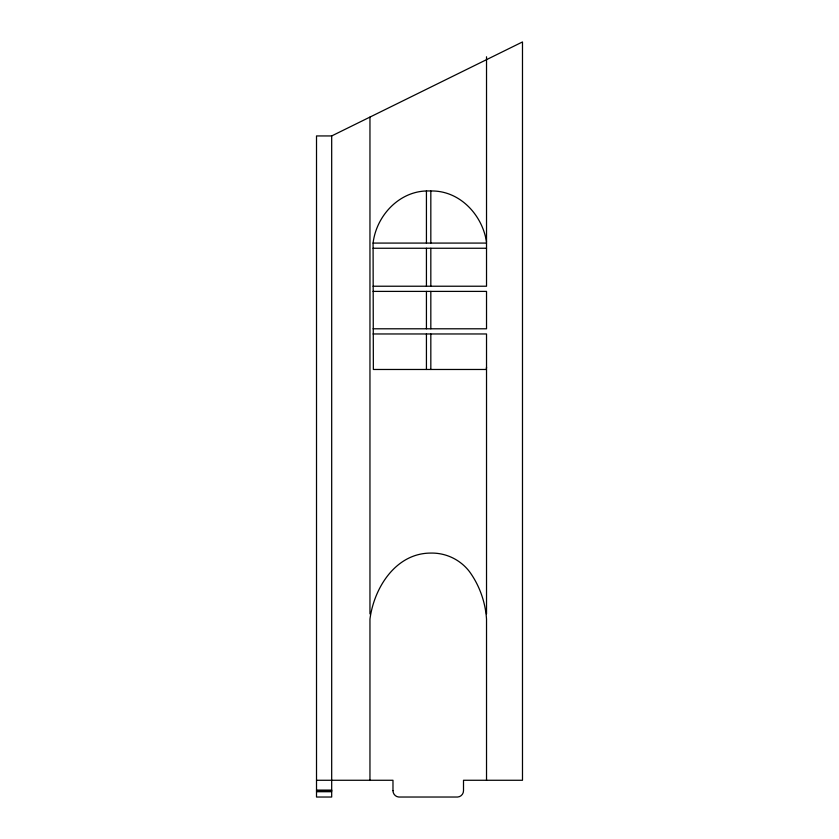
<?xml version="1.0" encoding="UTF-8"?>
<svg xmlns="http://www.w3.org/2000/svg" width="839" height="839" viewBox="0 0 839 839"><rect width="100%" height="100%" fill="white"/><g stroke="black" fill="none" stroke-linecap="round" stroke-linejoin="round"><path stroke-width="1.26" d="M373.082 286.225L486.526 286.225L486.526 56.779M486.526 367.157L486.263 369.475L373.355 369.475L373.082 243.079C376.438 215.046 400.371 189.792 429.809 190.977L430.827 190.977C459.552 190.327 482.32 214.7 486.494 241.873M331.688 135.939L331.688 797.029L316.513 797.029L316.513 135.939L331.688 135.939L522.487 41.95L522.487 780.27L463.506 780.27L463.506 790.684A6.345 6.345 0 0 1 457.664 797.029L398.819 797.029A6.313 6.313 0 0 1 392.998 790.726M373.082 243.079L486.526 243.079M373.082 248.25L486.526 248.25M373.082 291.395L486.526 291.395L486.526 328.794L373.082 328.794M373.082 333.964L486.526 333.964L486.526 613.917M316.513 780.27L392.977 780.27L392.977 790.684M316.513 790.097L331.688 790.097M316.513 790.684L331.688 790.684M316.513 791.712L331.688 791.712M486.526 780.27L486.526 619.13C485.403 602.087 479.457 585.297 469.379 571.495A47.414 47.414 0 0 0 430.827 553.079C395.788 553.079 374.047 587.751 369.957 619.13L369.957 780.27M430.827 190.977L430.827 243.079M430.827 248.25L430.827 286.225M430.827 291.395L430.827 328.794M430.827 333.964L430.827 369.475M426.432 190.977L426.432 243.079M426.432 248.25L426.432 286.225M426.432 291.395L426.432 328.794M426.432 333.964L426.432 369.475M369.957 117.093L369.957 613.917"/></g></svg>
